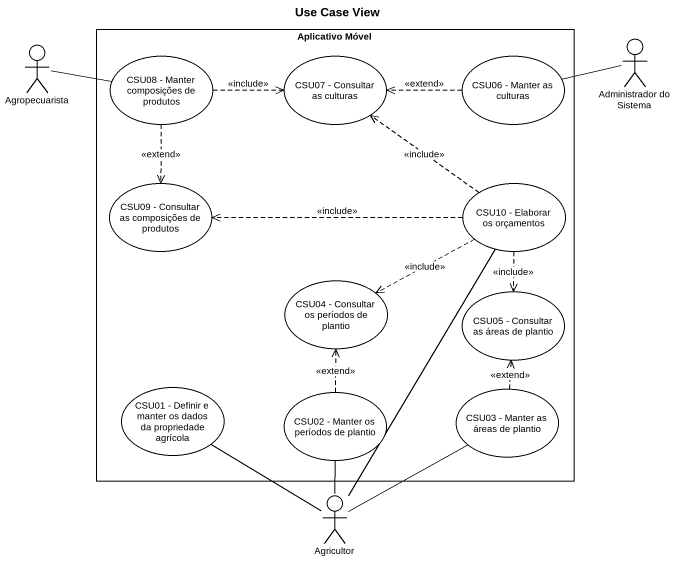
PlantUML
@startuml
title Use Case View
actor Agropecuarista
rectangle "Aplicativo Móvel" as Aplicativo_Móvel {
  usecase "CSU08 - Manter composições de produtos" as CSU08_Manter_composições_de
  usecase "CSU07 - Consultar as culturas" as CSU07_Consultar_as_culturas
  usecase "CSU06 - Manter as culturas" as CSU06_Manter_as_culturas
  usecase "CSU09 - Consultar as composições de produtos" as CSU09_Consultar_as
  usecase "CSU10 - Elaborar os orçamentos" as CSU10_Elaborar_os_orçamentos
  usecase "CSU04 - Consultar os períodos de plantio" as CSU04_Consultar_os_períodos
  usecase "CSU05 - Consultar as áreas de plantio" as CSU05_Consultar_as_áreas_de
  usecase "CSU01 - Definir e manter os dados da propriedade agrícola" as CSU01_Definir_e_manter_os
  usecase "CSU02 - Manter os períodos de plantio" as CSU02_Manter_os_períodos_de
  usecase "CSU03 - Manter as áreas de plantio" as CSU03_Manter_as_áreas_de
}
actor "Administrador do Sistema" as Administrador_do_Sistema
actor Agricultor
Agropecuarista -right- CSU08_Manter_composições_de
CSU08_Manter_composições_de .right.> CSU07_Consultar_as_culturas : <<include>>
CSU08_Manter_composições_de ..> CSU09_Consultar_as : <<extend>>
CSU06_Manter_as_culturas .left.> CSU07_Consultar_as_culturas : <<extend>>
Administrador_do_Sistema -left- CSU06_Manter_as_culturas
CSU10_Elaborar_os_orçamentos .up.> CSU07_Consultar_as_culturas : <<include>>
CSU10_Elaborar_os_orçamentos .left.> CSU09_Consultar_as : <<include>>
CSU10_Elaborar_os_orçamentos .left.> CSU04_Consultar_os_períodos : <<include>>
CSU10_Elaborar_os_orçamentos ..> CSU05_Consultar_as_áreas_de : <<include>>
CSU02_Manter_os_períodos_de .up.> CSU04_Consultar_os_períodos : <<extend>>
CSU03_Manter_as_áreas_de .up.> CSU05_Consultar_as_áreas_de : <<extend>>
Agricultor -up- CSU10_Elaborar_os_orçamentos
Agricultor -up- CSU01_Definir_e_manter_os
Agricultor -up- CSU02_Manter_os_períodos_de
Agricultor -up- CSU03_Manter_as_áreas_de
@enduml
